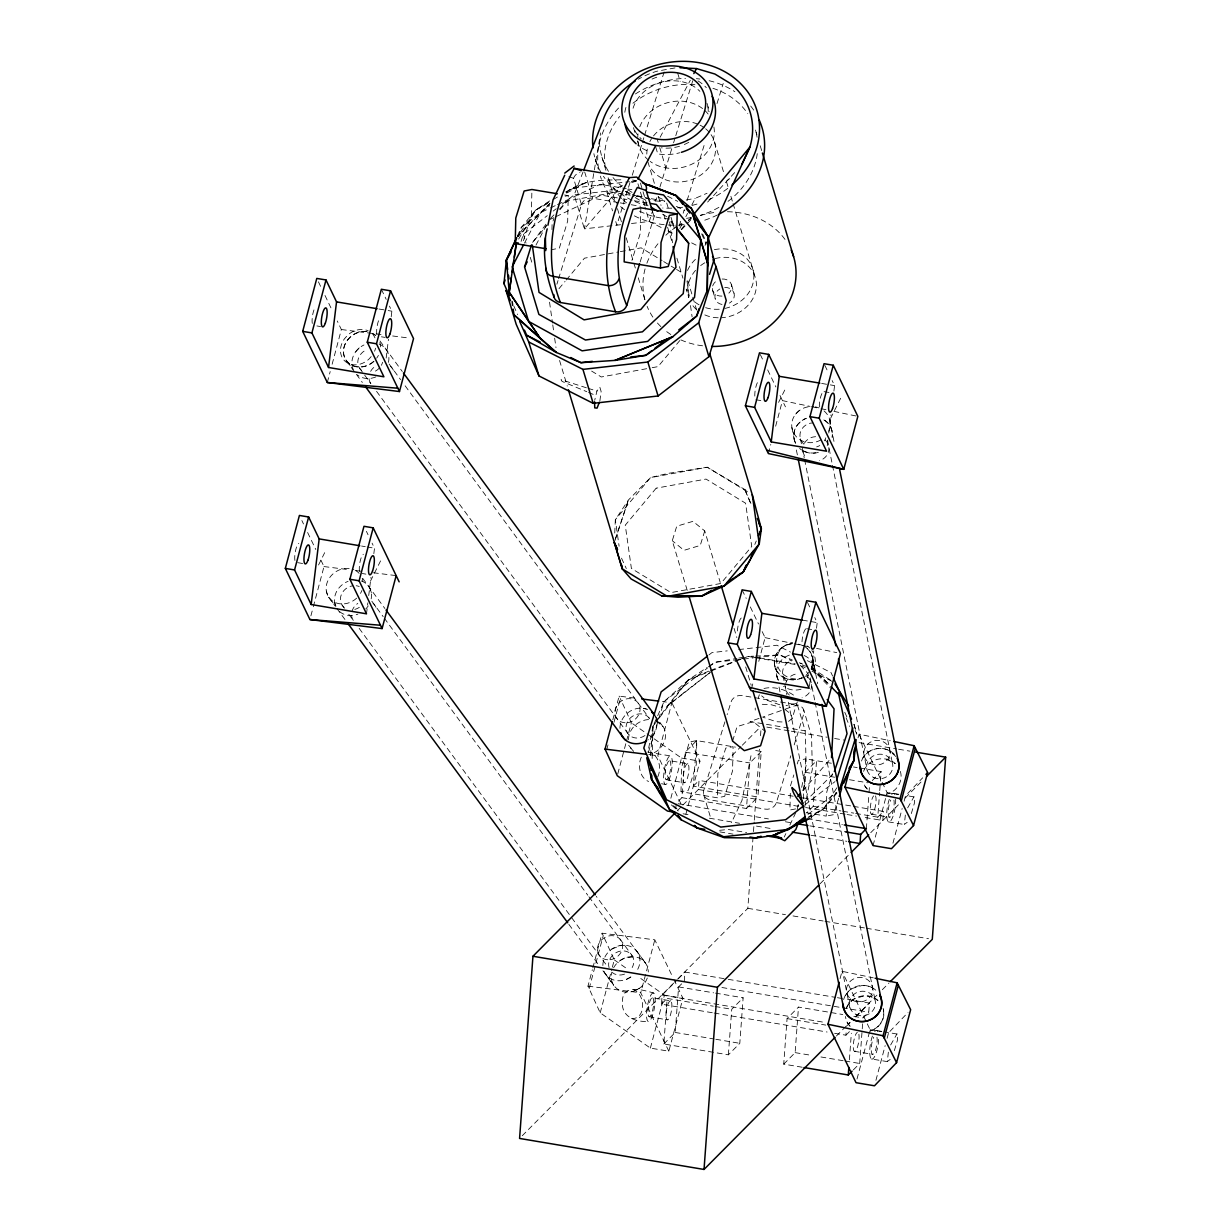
<?xml version="1.0" encoding="UTF-8"?>
<svg xmlns="http://www.w3.org/2000/svg" width="1231" height="1231" viewBox="0 0 1231 1231"><rect width="100%" height="100%" fill="white"/><g stroke="black" fill="none" stroke-linecap="round" stroke-linejoin="round"><path stroke-width="0.75" stroke-dasharray="5 3.75" d="M531.838 193.144L531.361 215.025L523.021 242.076M551.98 229.628L552.088 224.15L553.765 218.749M564.598 194.99L568.23 195.606L567.676 221.134L559.32 248.17L551.534 249.693M640.843 207.808L640.289 233.336L631.949 260.387M681.005 791.687L681.528 767.559L689.422 742.001L696.792 740.57L696.254 764.697L688.375 790.256L681.005 791.687L717.319 797.796L724.674 796.365L732.568 770.806L733.091 746.678L725.736 748.094L717.842 773.668L717.319 797.796M790.302 793.303L789.933 810.013L797.303 808.582L798.427 804.92M831.325 763.235L805.72 758.881L805.197 783.008L802.935 790.317M806.274 812.752L826.247 816.107L826.77 791.979L832.418 773.714M652.153 758.511L653.03 726.105L664.063 701.578L688.406 679.881L707.102 667.479M614.731 533.038L615.331 519.713L628.441 499.971L650.507 477.597L667.494 473.489L707.225 467.241L748.294 491.584M712.287 1012.728L661.462 1004.188L662.14 995.079L676.912 980.184M675.804 808.875L676.204 803.412L681.912 797.657L685.267 752.11L696.669 740.6L735.415 747.125M715.473 993.125L743.139 997.772L739.8 1043.319L728.383 1054.829L663.832 1043.98L667.171 998.433L713.288 1006.189M663.832 1043.98L675.234 1032.47L678.589 986.923L684.298 981.169L684.959 972.059L726.367 979.03M755.696 750.525L761.235 751.464L757.896 796.996L693.33 786.147L696.669 740.6M793.149 796.211L699.039 780.392L698.362 789.502L798.119 806.274M728.383 1054.829L731.737 1009.282L743.139 997.772M681.912 797.657L746.478 808.505L749.817 762.958L761.235 751.464M677.604 979.137L747.832 908.324L752.895 839.296M753.464 831.617L754.172 822.031M754.311 820.123L759.527 749.171M760.512 735.738L761.066 728.075M802.166 1067.231L783.732 1064.138L787.071 1018.591L798.488 1007.081L842.758 1014.529M803.212 798.842L805.151 772.268L816.568 760.758L813.229 806.305L806.89 812.691M783.732 1064.138L795.134 1052.628L798.488 1007.081M834.633 1033.301L845.928 1035.194L846.189 1031.547M849.405 1059.799L851.344 1033.24M866.378 828.663L868.886 794.503M869.024 792.61L869.44 786.917M853.36 1069.877L859.7 1063.476L862.623 1023.623M855.653 813.445L877.78 817.153L879.596 792.487M879.734 790.594L880.288 783.008M880.427 781.1L881.134 771.622L858.992 767.898M853.822 1016.391L863.039 1017.929L868.747 1012.19L869.425 1003.08L844.943 998.957M853.375 806.351L883.489 811.414L882.827 820.523L864.008 817.353M708.764 671.141L688.406 679.881L667.11 706.271L653.03 726.105L650.43 755.911M386.165 358.052L388.457 339.294M391.196 316.798L391.873 311.181L389.442 306.119M366.515 613.823L367.838 602.882M368.731 595.589L370.946 577.37M373.839 553.673L374.501 548.21L372.07 543.148M827.247 445.745L827.909 440.283M828.802 432.989L831.017 414.77M833.91 391.073L834.572 385.611L832.141 380.548M809.429 686.359L810.352 678.866M811.491 669.495L813.768 650.753M816.522 628.256L817.199 622.624L814.768 617.577M599.897 400.814L601.128 391.473L599.82 387.119L596.958 391.058L594.696 400.275M620.655 224.734L584.386 228.843L600.62 132.917M653.03 726.105L647.845 752.172L670.68 755.972A14.51 3.601 -80.2 0 1 669.418 778.869A14.51 3.601 -80.2 0 1 663.678 775.668A14.51 3.601 -80.2 0 1 670.68 755.972M750.987 755.742L741.97 800.427L731.46 822.631M797.165 809.706L798.288 804.12M801.673 787.363L806.182 765.02L805.212 730.845L797.38 704.855L742.185 695.577A9.14 7.848 -16.8 0 0 731.06 701.932L727.152 714.596M804.674 807.167L812.337 769.175L811.552 736.015L803.72 710.041M905.339 815.06L904.37 824.339L907.185 822.354M888.351 1052.166L887.382 1061.445L890.182 1059.46M327.292 382.502L330.2 371.547M332.139 364.238L341.356 329.539L337.263 321.014M310.889 615.869L312.828 608.576M313.305 606.745L323.999 566.568L319.891 558.043M612.807 719.873L619.131 696.13L637.966 698.5M606.714 749.71L608.16 744.232M613.992 722.32L620.301 698.577L619.131 696.13M617.762 773.93L626.025 742.878M626.502 741.062L631.365 722.797L620.301 698.577M673.819 979.337L682.913 998.249L668.833 1051.197L650.383 1048.104L600.205 1012.821L587.972 986.154L592.342 969.72M592.834 967.889L602.051 933.19L654.815 939.822L672.988 977.629M589.157 988.601L603.236 935.637L602.051 933.19M680.943 803.828L657.816 755.711L671.88 702.747L662.463 701.578M600.205 1012.821L611.869 968.982M612.346 967.166L614.284 959.857L603.236 935.637M670.849 798.257L681.528 758.081L631.365 722.797M768.375 453.577L770.791 444.453M775.653 426.188L782.454 400.614L810.029 406.384M685.898 814.137L699.977 761.173L671.88 702.747M668.833 1051.197L640.736 992.771L654.815 939.822M650.383 1048.104L664.463 995.14L638.12 976.614M751.479 688.775L753.434 681.466M758.773 661.386L765.082 637.643L761.804 630.811M858.053 737.846L859.023 734.199L890.259 740.723M873.041 845.589L887.12 792.626L859.023 734.199M840.081 978.614L842.019 971.305L873.256 977.829M892.937 843.204L902.154 808.505M904.108 801.212L905.554 795.734L922.665 777.807M857.007 1079.033L870.117 1029.732L842.019 971.305M875.933 1080.31L885.166 1045.611M887.105 1038.302L888.567 1032.824M615.408 538.87L628.441 499.971L614.3 542.563M518.513 236.506L521.298 227.443L535.67 210.086L551.473 199.73M521.082 241.414L523.329 234.167L547.256 215.671M556.904 284.192L558.028 280.56M558.582 278.76L581.478 204.592L573.569 178.326L566.491 175.864M630.01 182.496L616.839 225.165L615.762 221.58M632.257 175.217L641.797 144.319M642.351 142.504L644.044 137.041M644.598 135.225L664.802 69.782M653.215 208.778L649.291 221.488L630.21 223.642M637.227 195.529L655.615 200.992L657.231 195.76M659.924 187.05L673.018 144.627M673.572 142.827L675.234 137.457M675.788 135.672L693.268 79.015M640.135 262.018L654.092 216.81A9.14 7.848 -16.8 0 0 654.138 212.701M679.22 226.027L680.912 220.549M683.159 213.24L684.298 209.578M687.113 200.438L705.163 141.95M717.011 103.558L723.228 83.446M687.221 590.357L672.28 540.717L676.742 526.222L692.976 521.329L704.732 530.93L720.227 582.401M704.732 530.93L700.254 545.425L684.021 550.319L672.28 540.717M648.398 752.326L664.063 701.578L707.425 668.079M724.921 721.828L703.701 790.564A9.14 7.848 -16.8 0 0 710.01 799.858L765.19 809.136A9.14 7.848 -16.8 0 0 776.33 802.781L790.841 755.742M732.599 741.077L737.077 726.582L753.295 721.674L765.051 731.276M758.281 698.085L759.312 694.776M788.548 721.412L792.179 718.396L797.288 701.855M794.195 744.893L803.689 714.149A9.14 7.848 -16.8 0 0 797.38 704.855L784.747 709.318M790.456 785.87L793.841 774.915M797.226 763.959L798.35 760.312L805.72 758.881M838.68 798.242L833.602 814.676L826.247 816.107M911.34 813.537L914.433 803.058L914.633 797.057L906.662 795.58M894.352 1050.643L897.445 1040.164L897.63 1034.163L884.181 1031.778M641.32 757.157C637.443 765.359 639.674 777.669 648.583 781.516M657.754 776.853C661.632 768.652 659.416 756.342 650.491 752.495M583.079 171.894L574.169 194.883L562.198 204.131M907.662 807.859L913.987 796.78M890.659 1044.965L896.984 1033.886M754.803 544.456L756.265 541.009M705.055 245.415L706.625 241.968M517.374 236.029L521.298 227.443L549.718 205.5M784.239 837.034L785.855 833.618M789.887 825.078L796.349 811.414M318.537 564.983L325.246 551.55M370.516 581.017L380.594 560.859M778.592 402.383L785.316 388.95M830.571 418.402L840.65 398.259M679.82 228.474L682.389 223.442M685.821 216.748L687.544 213.394M691.822 205.023L695.253 198.329L707.04 193.267M524.498 243.138L540.409 212.701L549.765 203.484M535.993 245.077L546.533 224.904M660.124 137.257L690.283 80.292M518.651 239.106L535.67 210.086L551.534 200.545M836.803 787.809L823.708 808.767L807.09 819.861L810.46 818.307M549.965 203.577L517.328 236.86L535.67 210.086L548.749 202.915M545.964 224.227L532.038 243.153L546.595 225.719M654.169 724.613L688.406 679.881L709.456 671.603M559.951 209.747L567.229 201.022L620.178 191.344M558.982 288.685L565.044 281.422M566.26 279.976L584.448 258.187L618.47 251.97M681.22 229.397L687.252 222.165M688.452 220.718L690.868 217.825M707.625 202.069L735.892 171.263M679.851 340.479L658.016 366.623L648.568 368.346M836.988 793.01L823.708 808.767L807.736 818.153M802.812 790.748L830.294 759.05M371.193 356.59L368.746 359.314A19.357 16.018 -44 0 1 345.342 361.514A19.357 16.018 -44 0 1 344.465 338.756L347.834 335.001A19.357 16.018 -44 0 1 368.284 330.893M355.805 351.497L359.252 347.834M373.562 361.452L373.178 361.837A19.357 16.895 -36.3 0 1 348.819 363.145A19.357 16.895 -36.3 0 1 347.419 340.079L350.866 336.432A19.357 16.895 -36.3 0 1 369.269 331.985M681.605 229.658L690.699 219.995M517.328 236.86L540.409 212.701L548.949 208.639M889.859 1031.47L908.047 1012.421M550.472 218.502L554.335 214.471M559.49 209.085L567.229 201.022M693.33 786.147L699.039 780.392M677.465 810.567L681.528 806.49M682.866 805.12L740.954 746.571M742.308 745.217L759.866 727.521M746.478 808.505L757.896 796.996M872.256 780.562L881.134 771.622M522.267 1135.721L676.25 980.492M678.25 978.83L684.959 972.059M661.462 1004.188L667.171 998.433M877.78 817.153L883.489 811.414M820.061 883.796L849.775 853.837M870.732 832.695L898.399 804.812M905.154 798.011L922.711 780.316M836.388 1036.01L849.898 1022.392M855.299 1016.944L876.918 995.171M882.319 989.724L889.074 982.907M846.589 1026.085L850.621 1022.022M855.991 1016.606L869.425 1003.08M845.928 1035.194L850.483 1030.593M804.535 802.197L832.448 774.607M795.688 414.047L799.242 410.6M566.168 192.79C581.955 178.957 604.421 180.249 624.086 179.711M553.227 211.055L556.227 208.747M708.979 654.907L711.98 652.599L727.244 650.876M708.918 666.925L714.903 662.309L736.984 658.385M805.105 804.735L835.003 781.623M808.013 814.399L836.418 792.456L823.708 808.767L808.613 816.784M726.844 180.757L729.737 178.633M708.671 666.448L714.903 662.309L741.616 659.277M553.119 199.591L557.874 196.745M565.798 191.974L572.138 188.174L629.41 181.68M566.737 193.067L586.356 182.326L566.198 191.697M611.884 949.024L621.116 945.377L625.917 945.316M620.27 960.426L624.717 958.057L634.304 956.733A19.357 16.895 -36.3 0 1 648.306 971.998M626.471 979.337L630.903 976.952M634.842 990.74L639.289 988.37M796.057 703.578L786.055 705.655M550.657 207.824L555.781 205.392M557.505 204.592L600.22 184.311L626.302 188.697M549.18 219.857L554.381 217.379M556.12 216.564L601.205 195.16L621.409 198.56M870.102 1031.086L874.702 1029.054A19.357 18.034 -11.4 0 0 883.135 1008.297M710.456 670.418L737.2 660.37M711.21 670.926L733.999 661.955M735.753 661.262L741.016 659.201M742.77 658.508L748.017 656.431L753.634 656.169M739 659.708L744.416 657.739M759.035 718.381L750.018 721.566L805.212 730.845M781.346 710.518L762.651 717.104L776.253 721.705L785.132 722.105M622.732 185.712L606.621 191.205L574.169 194.883L584.386 228.843L621.47 185.927A77.415 66.382 -16.8 0 1 612.592 177.064M631.688 182.65L637.058 180.819L644.459 205.408M763.959 688.468C774.099 686.159 785.039 689.36 793.503 695.1M565.121 196.206L568.23 195.606M675.003 67.92L656.877 71.229A77.415 66.382 -16.8 0 0 638.335 79.184M686.236 199.976L695.253 198.329M620.362 251.632L641.166 247.831L662.078 260.587M646.675 368.7L601.297 376.978L591.649 371.1M738.815 658.062L744.34 657.092M631.318 181.465L637.058 180.819L634.534 179.926M738.708 649.583L776.884 645.244L790.44 652.091M743.524 659.062L753.08 657.985M754.988 657.769L779.792 654.954L792.225 659.924M719.596 830.31L728.229 829.463L746.632 832.556M755.495 656.092L779.792 654.954L791.656 660.939M762.266 704.301L771.145 704.717L780.716 707.41M800.473 663.309L801.427 663.294M655.615 200.992L664.617 201.422M653.615 993.032A14.51 3.601 -80.2 0 0 646.598 1012.744A14.51 3.601 -80.2 0 0 652.353 1015.929A14.51 3.601 -80.2 0 0 653.615 993.032C643.367 990.001 622.547 983.692 622.424 1001.08C620.839 1016.283 634.642 1022.192 648.091 1021.438M631.518 1018.576C646.506 1019.468 645.459 993.725 633.426 989.555M341.356 329.539L383.149 334.786M392.643 335.971L409.738 338.125M323.999 566.568L348.681 569.661M356.282 570.615L361.976 571.338M373.378 572.769L396.167 575.616M650.276 754.772L657.816 755.711M587.972 986.154L640.736 992.771M757.527 657.677L748.017 656.431L753.649 657.4M759.435 657.923L795.164 663.832M893.875 793.472L899.353 794.38M871.348 814.199L889.398 817.169M888.505 821.908L905.031 824.616M876.872 1030.578L882.365 1031.486M854.345 1051.305L872.41 1054.275M872.425 1036.056A14.51 3.862 -80.7 0 0 871.517 1058.999L888.028 1061.722M632.519 180.018L636.196 180.634M628.164 189.005L631.888 189.636M623.363 194.021L606.621 191.205L612.53 210.87M625.225 194.344L634.534 195.898M636.396 196.221L649.429 198.406M651.276 198.714L666.171 201.222M623.24 198.868L626.918 199.484M634.257 200.73L647.121 202.884M581.478 204.592A9.14 7.848 -16.8 0 1 592.603 198.237L618.362 202.576M620.193 202.884L629.395 204.423M631.241 204.731L640.428 206.285M378.963 309.012L386.349 310.243M388.18 310.566L391.873 311.181M821.662 383.441L834.572 385.611M824.078 391.658L829.617 392.581M316.89 325.938L320.583 326.569M381.441 336.802L385.134 337.417M755.896 399.752L761.435 400.675M361.591 546.041L365.284 546.656M367.13 546.964L374.501 548.21M802.443 620.147L817.199 622.624M806.705 628.687L812.245 629.61M297.671 562.659L305.057 563.906M362.237 573.508L365.915 574.138M766.851 727.106L789.44 730.906M791.333 731.214L827.094 737.231M834.618 738.492L844.02 740.077M859.084 742.601L896.722 748.94M898.615 749.248L909.909 751.156M853.468 766.959L857.145 767.59M685.267 752.11L749.817 762.958M805.151 772.268L834.664 777.223M849.421 779.715L867.87 782.808M681.528 758.081L699.977 761.173M887.12 792.626L898.184 794.487M802.55 797.796L851.498 806.028M813.229 806.305L840.896 810.952M842.743 811.275L853.806 813.122M805.659 807.536L845.174 814.183M847.066 814.507L856.468 816.091M807.351 818.738L842.389 824.632M678.096 803.72L768.436 818.907M785.378 821.754L792.902 823.031M809.844 825.878L845.605 831.879M683.067 813.783L690.591 815.045M709.425 818.215L739.539 823.277M756.48 826.124L773.422 828.971M811.06 835.295L846.82 841.312M747.832 908.324L785.47 914.664M793.01 915.926L823.124 920.988M825.001 921.296L864.531 927.943M866.409 928.266L928.528 938.714M728.244 979.337L835.541 997.372M837.419 997.695L843.066 998.649M721.935 987.508L840.511 1007.435M842.404 1007.758L868.747 1012.19M678.589 986.923L713.626 992.817M664.463 995.14L682.913 998.249M870.117 1029.732L881.181 1031.593M662.14 995.079L825.893 1022.607M715.134 1006.496L731.737 1009.282M787.071 1018.591L825.801 1025.1M714.165 1013.036L827.094 1032.024M675.234 1032.47L713.98 1038.979M715.827 1039.287L739.8 1043.319M795.134 1052.628L811.737 1055.413M820.954 1056.967L843.097 1060.691M844.943 1060.999L859.7 1063.476M755.526 657.723L794.964 664.448M669.756 760.696A9.679 2.4 -80.2 0 1 668.925 775.961A9.679 2.4 -80.2 0 1 665.094 773.837A9.679 2.4 -80.2 0 1 669.756 760.696L687.837 763.805A9.679 2.493 -80.5 0 1 687.113 779.085A9.679 2.493 -80.5 0 1 683.128 776.946A9.679 2.493 -80.5 0 1 687.837 763.805M666.079 779.638L684.221 782.747M661.478 783.732L665.171 784.362M719.858 831.894L733.03 834.141M652.692 997.772A9.679 2.4 -80.2 0 1 651.845 1013.021A9.679 2.4 -80.2 0 1 648.014 1010.897A9.679 2.4 -80.2 0 1 652.692 997.772L670.772 1000.865A9.679 2.493 -80.5 0 1 670.049 1016.16A9.679 2.493 -80.5 0 1 666.048 1014.005A9.679 2.493 -80.5 0 1 670.772 1000.865M649.014 1016.698L667.14 1019.807M811.875 406.769L819.231 408.307M821.062 408.677L826.586 409.831M833.941 411.369L856.007 415.986M765.082 637.643L792.656 643.413M794.503 643.782L809.213 646.86M816.568 648.398L836.788 652.63M802.581 665.417L808.136 666.617M779.746 704.778L767.575 700.47L761.65 695.854M643.336 708.287L646.306 709.118M586.402 387.796L561.028 379.671L562.105 381.441L586.802 391.704M588.156 388.35L596.958 391.058M886.489 759.173L895.183 763.574M799.334 662.755L802.874 664.186M588.556 392.443L595.619 395.382M625.671 191.39L630.78 193.559M632.472 194.283L646.09 200.084M667.541 196.206L677.696 201.345M676.327 206.346L684.805 210.624M661.155 227.473L649.291 221.488L644.998 207.193M667.925 230.889L674.696 234.321M691.637 242.876L696.715 245.431M807.367 660.647L831.079 672.634L832.602 676.065M801.812 666.079L805.197 667.787M811.968 671.203L833.987 682.328M658.031 196.975L662.909 199.514M627.764 189.759L632.488 192.651M625.579 191.636L633.626 196.545M635.227 197.529L648.106 205.377M662.586 214.209L669.033 218.133M663.678 261.572L674.942 268.435M676.558 269.42L682.99 273.344M747.448 491.769L707.225 467.241L650.507 477.597L615.331 519.713L619.101 546.21M656.169 720.935L662.924 726.582L654.63 715.057M811.583 668.048L830.787 680.281M784.932 709.395L790.856 714.011L792.179 718.396M614.284 959.857L627.271 968.982M671.387 804.905L678.204 810.998M811.383 668.279L829.648 684.744M800.288 665.325L807.828 673.326M673.511 805.674L679.097 810.937M811.306 668.371L829.817 687.252M811.829 666.987L829.802 685.39M630.764 748.094L633.703 751.402M895.968 756.603L889.074 750.479L884.412 748.817A19.357 18.034 -11.4 0 0 862.762 757.942M864.978 786.363L867.116 788.886M670.695 221.703L674.296 226.027M671.341 221.103L673.665 224.057M379.964 340.956L402.291 371.5M389.088 363.976L400.583 379.625M405.137 385.811L649.506 718.535M359.514 368.131L370.885 383.61M376.563 391.35L627.764 733.353M347.234 361.591L352.466 368.731M346.019 360.206L362.36 382.456M628.672 745.247L631.026 748.248A19.357 16.895 -36.3 0 1 629.103 744.078M637.304 951.963L645.69 963.381L596.296 896.368M362.683 578.293L384.888 608.514M371.808 601.174L383.18 616.654M384.318 618.193L587.772 895.199M588.91 896.753L632.103 955.564M342.11 605.144L344.372 608.252M348.804 614.284L353.466 620.624M359.16 628.364L570.569 916.203M571.707 917.757L606.991 965.812M330.185 598.974L335.417 606.114M605.498 974.013L613.869 985.431M328.6 597.22L334.894 605.79M344.942 619.47L336.986 608.637A19.357 16.895 -36.3 0 0 357.882 614.161M568.86 924.343L598.42 964.581M602.959 970.767L613.607 985.277M824.847 365.376L828.094 372.116M760.296 354.543L763.574 361.375M767.682 369.9L775.884 386.965M779.992 395.505L785.44 406.83M807.474 602.405L810.721 609.145M742.108 589.864L746.217 598.404M750.31 606.929L758.511 623.994M381.348 289.27L386.211 299.379M318.429 281.822L321.706 288.639M324.984 295.455L332.355 310.797M366.407 531.346L368.023 534.731M301.872 520.559L303.503 523.96M307.612 532.484L315.798 549.518M621.517 558.166L626.317 568.568M844.758 712.287L847.867 719.073M702.624 234.013L706.425 242.63M701.624 233.844L706.179 244.169M855.237 730.522L856.745 733.968L853.914 723.382M513.819 306.011L517.62 314.628M750.895 503.433L744.34 488.461L751.002 504.279M846.097 717.796L849.682 726.398M813.337 664.125L814.784 668.602L811.26 653.769A19.357 18.034 -11.4 0 0 804.936 646.69M790.548 643.89A19.357 18.034 -11.4 0 0 774.591 665.032L776.053 669.526A19.357 18.034 -11.4 0 0 801.581 677.927M776.684 675.388L778.13 679.866M370.008 588.403L371.362 592.65M362.176 578.708L362.976 581.247M334.724 602.498L335.925 606.283M326.338 591.08L327.677 595.342M756.927 134.841L755.295 129.393A77.415 66.382 -16.8 0 1 757.157 137.872M760.219 145.766L761.866 151.213M707.009 103.296L709.548 111.759M714.442 141.719L724.305 174.448M726.49 181.726L728.136 187.189M730.875 196.283L732.507 201.73M733.061 203.561L755.326 277.514M677.604 72.875L680.174 81.369M731.476 284.715L734.03 293.209A9.833 8.432 -16.8 0 1 729.414 303.118M712.641 290.408L715.196 298.887M657.169 139.088L658.2 142.488M659.724 147.582L665.848 167.893M655.738 147.105L657.785 153.89A46.086 39.515 -16.8 0 0 679.727 152.767M666.71 203.007L668.864 210.147M671.018 217.302L674.234 228.027M687.852 280.791L692.268 295.409M692.807 297.24L696.669 310.043M647.906 161.8L655.015 185.435M658.308 196.345L661.047 205.439M663.786 214.533L665.432 219.995M667.617 227.273L672.541 243.646M676.927 258.187L682.943 278.191M634.934 132.425L633.396 127.347A38.715 33.191 -16.8 0 0 641.289 138.872M637.473 140.888L638.997 145.966M652.507 211.547L654.092 216.81M640.412 183.004L642.52 190.005M643.044 191.759L647.798 207.516M601.944 157.137L606.037 170.724A77.415 66.382 -16.8 0 1 619.608 116.453M608.145 177.756L615.269 201.407M617.454 208.67L621.84 223.226M626.225 237.783L633.334 261.418M633.888 263.249L635.535 268.697M638.274 277.791L644.844 299.625M595.25 159.168L598.328 169.339M734.061 628.349L736.815 637.535M745.678 666.94L751.218 685.328M584.694 171.971L592.603 198.237M703.67 794.672L710.964 818.923M523.329 234.167L526.022 243.092M530.315 257.387L532.469 264.542M559.566 360.483L567.276 386.088M853.852 724.274L856.745 733.968M829.54 419.356L834.649 444.76M827.417 440.067L832.11 463.456M832.495 465.333L892.337 762.774M800.427 438.836L804.212 457.67M804.597 459.548L867.101 770.175M791.887 427.511L794.487 440.575M796.38 449.992L797.519 455.639M812.183 656.385L817.676 683.682M810.213 677.881L814.768 700.485M815.137 702.362L874.995 999.803M783.07 675.865L786.871 694.699M788.379 702.224L849.744 1007.204M774.591 665.032L777.13 677.604M779.038 687.021L780.162 692.668M687.006 280.976L689.422 298.01M690.499 305.58L692.114 316.936M669.572 221.919L672.526 242.753M549.549 302.195L552.504 323.014M552.765 324.907L553.581 330.585M554.642 338.156L555.997 347.619M755.219 708.025L755.249 710.102M900.369 771.391A19.357 18.034 -11.4 0 1 886.92 794.133M867.224 789.056A19.357 18.034 -11.4 0 1 863.193 782.1M863.562 771.391A19.357 18.034 -11.4 0 1 895.229 763.497M861.469 761.05A19.357 18.034 -11.4 0 1 877.718 748.556A19.357 18.034 -11.4 0 1 896.276 756.757M824.031 410.923A19.357 18.034 -11.4 0 1 827.894 432.973M820.939 439.867A19.357 18.034 -11.4 0 1 792.118 428.788A19.357 18.034 -11.4 0 1 813.506 406.63M815.153 406.861A19.357 18.034 -11.4 0 1 818.892 407.907M823.862 419.894A19.357 18.034 -11.4 0 1 832.11 437.513M818.353 452.393A19.357 18.034 -11.4 0 1 799.627 448.469M795.688 443.499A19.357 18.034 -11.4 0 1 807.751 417.894M825.786 437.805A13.156 12.264 -11.4 0 1 824.524 440.821M819.8 445.514A13.156 12.264 -11.4 0 1 816.661 446.868M803.92 444.206A13.156 12.264 -11.4 0 1 800.842 430.942A13.156 12.264 -11.4 0 1 812.845 422.864M824.955 439.882A13.156 12.264 -11.4 0 1 819.431 460.671M804.566 455.562A13.156 12.264 -11.4 0 1 802.704 449.484M804.351 443.268A13.156 12.264 -11.4 0 1 815.614 436.666M656.2 720.889A19.357 16.895 -36.3 0 1 665.14 738.846A19.357 16.895 -36.3 0 1 648.737 754.726M628.487 739.754A19.357 16.895 -36.3 0 1 651.707 719.704M655.292 716.442A19.357 16.895 -36.3 0 1 647.829 740M619.932 728.321A19.357 16.895 -36.3 0 1 647.644 709.456M644.998 735.523A13.156 11.494 -36.3 0 1 627.241 732.491A13.156 11.494 -36.3 0 1 634.257 715.242A13.156 11.494 -36.3 0 1 650.784 721.274M382.579 362.253A13.156 11.494 -36.3 0 1 381.333 365.315M379.348 368.054A13.156 11.494 -36.3 0 1 373.716 371.885M361.529 370.362A13.156 11.494 -36.3 0 1 367.053 349.558M379.086 344.065A19.357 16.895 -36.3 0 1 388.011 363.991M375.824 376.932A19.357 16.895 -36.3 0 1 357.359 374.886M353.22 369.469A19.357 16.895 -36.3 0 1 363.961 344.972M379.887 342.433A19.357 16.895 -36.3 0 1 380.533 346.911M374.009 361.283A19.357 16.895 -36.3 0 1 343.941 355.467A19.357 16.895 -36.3 0 1 366.7 331.662M372.547 333.493A19.357 16.895 -36.3 0 1 375.04 335.155M390.427 366.315A13.156 11.494 -36.3 0 1 393.72 371.27M370.685 383.349A13.156 11.494 -36.3 0 1 368.961 377.578M370.623 371.362A13.156 11.494 -36.3 0 1 375.209 366.376M875.503 795.903A9.679 2.493 -80.5 0 1 874.241 810.537A9.679 2.493 -80.5 0 1 870.255 810.552A9.679 2.493 -80.5 0 1 873.579 795.903M893.937 800.119A9.679 2.585 -80.7 0 1 892.136 814.153A9.679 2.585 -80.7 0 1 888.29 814.137A9.679 2.585 -80.7 0 1 890.767 800.104M891.721 794.441A14.51 3.862 -80.7 0 1 894.706 794.457M895.629 798.981A14.51 3.862 -80.7 0 1 892.229 818.276A14.51 3.862 -80.7 0 1 886.936 818.246A14.51 3.862 -80.7 0 1 889.428 798.95M754.803 396.09A9.679 2.493 -80.5 0 1 758.865 380.81M819.354 406.953A9.679 2.493 -80.5 0 1 823.416 391.658M824.832 420.31A19.357 18.034 -11.4 0 1 832.248 436.805M815.661 452.823A19.357 18.034 -11.4 0 1 801.381 449.638M795.288 442.375A19.357 18.034 -11.4 0 1 797.765 424.387L801.319 420.956A19.357 18.034 -11.4 0 1 805.674 418.478M376.855 334.293A9.679 2.493 -80.5 0 1 379.994 317.875M312.289 323.43A9.679 2.493 -80.5 0 1 315.428 307.027M372.731 334.278A19.357 16.018 -44 0 1 374.947 337.863M375.578 348.188A19.357 16.018 -44 0 1 374.563 351.235M378.394 355.39A19.357 16.895 -36.3 0 1 376.64 358.19M373.424 333.816A19.357 16.895 -36.3 0 1 375.794 335.617M613.592 967.812A19.357 16.895 -36.3 0 1 634.38 956.733M647.291 978.014A19.357 16.895 -36.3 0 1 624.394 991.955A19.357 16.895 -36.3 0 1 611.853 972.151M602.867 965.55A19.357 16.895 -36.3 0 1 626.01 945.316A19.357 16.895 -36.3 0 1 637.504 969.736M630.749 977.06A19.357 16.895 -36.3 0 1 604.021 971.259M609.068 967.643A13.156 11.494 -36.3 0 1 622.794 950.871A13.156 11.494 -36.3 0 1 632.18 967.551M624.563 974.121A13.156 11.494 -36.3 0 1 612.361 972.598M361.914 590.449A19.357 16.895 -36.3 0 1 360.483 593.388M356.651 598.128A19.357 16.895 -36.3 0 1 332.016 600.636A19.357 16.895 -36.3 0 1 329.723 577.554A19.357 16.895 -36.3 0 1 353.836 569.691M355.19 570.338A19.357 16.895 -36.3 0 1 360.652 575.262M361.206 580.909A19.357 16.895 -36.3 0 1 370.762 600.513M368.223 605.898A19.357 16.895 -36.3 0 1 365.761 608.93M335.109 604.621A19.357 16.895 -36.3 0 1 348.081 581.324M359.344 607.314A13.156 11.494 -36.3 0 1 353.051 609.73M344.126 607.375A13.156 11.494 -36.3 0 1 341.31 594.665A13.156 11.494 -36.3 0 1 352.912 585.756M356.174 585.741A13.156 11.494 -36.3 0 1 359.221 586.541M373.008 603.328A13.156 11.494 -36.3 0 1 376.301 608.283M353.282 620.362A13.156 11.494 -36.3 0 1 351.558 614.592M351.974 611.438A13.156 11.494 -36.3 0 1 357.79 603.39M883.396 1009.943A19.357 18.034 -11.4 0 1 869.748 1031.101M849.867 1026.085A19.357 18.034 -11.4 0 1 845.882 1019.299M846.205 1008.42A19.357 18.034 -11.4 0 1 877.872 1000.526M850.159 1026.239A19.357 18.034 -11.4 0 1 845.451 1016.421M846.328 1008.635A19.357 18.034 -11.4 0 1 854.545 998.741L864.131 995.833L869.148 996.202A19.357 18.034 -11.4 0 1 877.918 1000.449M843.635 999.587A19.357 18.034 -11.4 0 1 875.795 990.17M845.589 995.34A19.357 18.034 -11.4 0 1 852.468 988.385L862.039 985.492L867.055 985.846A19.357 18.034 -11.4 0 1 875.841 990.093M808.428 674.834A13.156 12.264 -11.4 0 1 807.167 677.85M786.563 681.235A13.156 12.264 -11.4 0 1 792.102 660.447M804.12 655.508A19.357 18.034 -11.4 0 1 814.46 675.911M801.027 689.237A19.357 18.034 -11.4 0 1 783.562 686.344M778.377 680.358A19.357 18.034 -11.4 0 1 790.994 654.6M807.044 648.491A19.357 18.034 -11.4 0 1 810.49 670.172M802.058 677.85A19.357 18.034 -11.4 0 1 775.053 667.264A19.357 18.034 -11.4 0 1 791.625 643.89M798.303 644.167A19.357 18.034 -11.4 0 1 802.997 645.783M807.613 676.912A13.156 12.264 -11.4 0 1 802.089 697.7M789.348 695.038A13.156 12.264 -11.4 0 1 785.347 686.513M785.747 683.313A13.156 12.264 -11.4 0 1 798.257 673.696M294.917 560.459A9.679 2.493 -80.5 0 1 295.594 550.411A9.679 2.493 -80.5 0 1 298.794 543.41M359.483 571.307A9.679 2.493 -80.5 0 1 360.16 561.259A9.679 2.493 -80.5 0 1 363.36 554.258M858.884 1034.255A9.679 2.493 -80.5 0 1 856.514 1049.412A9.679 2.493 -80.5 0 1 853.268 1045.488A9.679 2.493 -80.5 0 1 857.315 1032.363M876.949 1037.21A9.679 2.585 -80.7 0 1 875.133 1051.259A9.679 2.585 -80.7 0 1 871.286 1051.243A9.679 2.585 -80.7 0 1 873.764 1037.21M874.718 1031.547A14.51 3.862 -80.7 0 1 877.718 1031.547M878.642 1039.318A14.51 3.862 -80.7 0 1 871.517 1058.999M737.431 630.964A9.679 2.493 -80.5 0 1 741.493 617.839M801.997 641.813A9.679 2.493 -80.5 0 1 806.043 628.687M812.691 670.079A19.357 18.25 6.2 0 0 815.03 657.816L813.537 653.246A19.357 18.25 6.2 0 0 811.86 650.46M808.352 674.865A19.357 18.25 6.2 0 1 805.582 676.65M804.089 677.358A19.357 18.25 6.2 0 1 778.423 668.125L776.915 663.555A19.357 18.25 6.2 0 1 792.687 642.659M807.136 645.906A19.357 18.25 6.2 0 1 809.706 647.998M812.706 658.246A19.357 18.034 -11.4 0 1 811.706 667.587M809.321 671.803A19.357 18.034 -11.4 0 1 805.859 675.327M573.569 178.326A9.14 7.848 -16.8 0 1 580.016 172.294M717.473 214.933A84.4 72.367 -16.8 0 1 702.101 221.026M684.082 224.673A84.4 72.367 -16.8 0 1 675.034 225.196M673.219 225.196A84.4 72.367 -16.8 0 1 665.971 224.842M664.171 224.673A84.4 72.367 -16.8 0 1 633.827 215.563M624.486 209.701A84.4 72.367 -16.8 0 1 616.377 202.73M615.131 201.438A84.4 72.367 -16.8 0 1 600.374 176.141M598.62 168.77A84.4 72.367 -16.8 0 1 619.901 106.635M635.411 93.971A84.4 72.367 -16.8 0 1 685.498 78.353M696.377 78.661A84.4 72.367 -16.8 0 1 699.947 79.046M709.118 80.707A84.4 72.367 -16.8 0 1 734.861 91.71M750.695 106.066A84.4 72.367 -16.8 0 1 753.803 110.267M727.767 188.358A84.4 72.367 -16.8 0 1 709.041 199.53M696.977 204.054A84.4 72.367 -16.8 0 1 691.684 205.5M682.62 207.239A84.4 72.367 -16.8 0 1 675.357 208.008M671.741 208.177A84.4 72.367 -16.8 0 1 662.663 208.008M648.121 205.823A84.4 72.367 -16.8 0 1 633.719 201.007M632.026 200.238A84.4 72.367 -16.8 0 1 603.421 176.264M601.39 173.048A84.4 72.367 -16.8 0 1 593.865 153.675M757.25 153.644A77.415 66.382 -16.8 0 1 727.998 201.361M718.889 207.347A77.415 66.382 -16.8 0 1 700.362 215.302M691.437 217.502A77.415 66.382 -16.8 0 1 685.975 218.395M669.633 218.98A77.415 66.382 -16.8 0 1 638.951 210.901M626.579 202.9A77.415 66.382 -16.8 0 1 622.547 199.314M621.27 198.037A77.415 66.382 -16.8 0 1 608.16 177.402M632.919 103.25A77.415 66.382 -16.8 0 1 696.315 84.831M712.918 88.293A77.415 66.382 -16.8 0 1 747.802 113.698M711.072 134.671A34.745 29.79 -16.8 0 1 696.515 177.572A34.745 29.79 -16.8 0 1 649.66 166.139M646.798 154.075A34.745 29.79 -16.8 0 1 648.045 146.181M649.891 141.596A34.745 29.79 -16.8 0 1 651.553 138.688M653.538 135.902A34.745 29.79 -16.8 0 1 698.608 124.485M700.131 125.208A34.745 29.79 -16.8 0 1 704.394 127.809M705.671 128.793A34.745 29.79 -16.8 0 1 710.164 133.394M702.578 345.803A77.415 66.382 -16.8 0 1 680.666 339.818M670.818 334.509A77.415 66.382 -16.8 0 1 664.909 330.216M660.878 326.63A77.415 66.382 -16.8 0 1 657.185 322.722M652.876 317.121A77.415 66.382 -16.8 0 1 647.121 306.334M644.921 299.779A77.415 66.382 -16.8 0 1 645.721 266.665M646.89 263.234A77.415 66.382 -16.8 0 1 659.154 242.276M665.833 235.229A77.415 66.382 -16.8 0 1 677.142 226.319M678.681 225.335A77.415 66.382 -16.8 0 1 681.789 223.473M688.283 220.118A77.415 66.382 -16.8 0 1 691.653 218.626M700.316 215.533A77.415 66.382 -16.8 0 1 716.534 212.224M727.413 211.717A77.415 66.382 -16.8 0 1 786.132 241.014M646.829 150.644A46.086 39.515 -16.8 0 1 637.458 144.919M624.809 112.298A46.086 39.515 -16.8 0 1 626.025 107.097M652.076 79.061A46.086 39.515 -16.8 0 1 656.892 77.168M697.992 80.892A46.086 39.515 -16.8 0 1 706.332 87.693M707.81 106.666A38.715 33.191 -16.8 0 1 708.225 111.898M688.806 142.273A38.715 33.191 -16.8 0 1 681.143 145.735M679.543 146.243A38.715 33.191 -16.8 0 1 661.339 147.828M633.057 108.266A38.715 33.191 -16.8 0 1 662.309 82.154A38.715 33.191 -16.8 0 1 699.9 91.34M713.918 126.978A38.715 33.191 -16.8 0 1 694.038 163.061A38.715 33.191 -16.8 0 1 650.199 161.461M648.768 160.353A38.715 33.191 -16.8 0 1 637.95 140.842M637.781 137.364A38.715 33.191 -16.8 0 1 638.027 133.84M639.751 126.855A38.715 33.191 -16.8 0 1 703.363 109.205M704.717 110.39A38.715 33.191 -16.8 0 1 708.348 114.329M608.483 171.371A77.415 66.382 -16.8 0 1 599.497 139.934M722.135 279.022A9.833 8.432 -16.8 0 1 731.076 283.684A9.833 8.432 -16.8 0 1 728.875 293.132M721.981 296.102A9.833 8.432 -16.8 0 1 712.334 288.208M712.687 285.977A9.833 8.432 -16.8 0 1 717.273 280.499M715.196 258.556A34.745 29.79 -16.8 0 1 756.265 282.099A34.745 29.79 -16.8 0 1 721.766 317.706M718.181 317.783A34.745 29.79 -16.8 0 1 704.624 314.828M696.331 309.458A34.745 29.79 -16.8 0 1 692.161 304.642M695.546 270.374A34.745 29.79 -16.8 0 0 688.791 297.594L686.236 289.116A34.745 29.79 -16.8 0 0 689.591 296.148M700.654 265.588A34.745 29.79 -16.8 0 1 705.132 262.603M714.411 249.662A34.745 29.79 -16.8 0 1 753.618 272.836A34.745 29.79 -16.8 0 1 722.797 308.812M719.212 309.227A34.745 29.79 -16.8 0 1 703.64 306.981M699.07 304.826A34.745 29.79 -16.8 0 1 694.992 302.026M687.529 270.435A34.745 29.79 -16.8 0 1 695.407 259.387M724.705 287.515A9.833 8.432 -16.8 0 1 734.03 293.209M722.012 304.457A9.833 8.432 -16.8 0 1 714.965 297.81A9.833 8.432 -16.8 0 1 719.827 288.977M656.169 488.184L625.256 525.191L631.395 568.445L670.987 592.588L720.827 583.479L751.741 546.456L745.601 503.217L706.025 479.074L656.169 488.184M683.528 693.007L667.11 706.271L712.611 670.541L683.528 693.007M873.333 777.376A13.156 12.264 -11.4 0 0 892.844 765.944A13.156 12.264 -11.4 0 0 872.964 756.111A13.156 12.264 -11.4 0 0 873.333 777.376M870.563 763.574A13.156 12.264 -11.4 0 0 890.059 752.141A13.156 12.264 -11.4 0 0 870.194 742.308A13.156 12.264 -11.4 0 0 870.563 763.574M627.533 722.72A13.156 11.494 -36.3 0 0 638.335 703.316A13.156 11.494 -36.3 0 0 616.516 706.148A13.156 11.494 -36.3 0 0 627.533 722.72M610.114 959.734A13.156 11.494 -36.3 0 0 620.932 940.346A13.156 11.494 -36.3 0 0 599.097 943.161A13.156 11.494 -36.3 0 0 610.114 959.734M855.991 1014.406A13.156 12.264 -11.4 0 0 875.487 1002.973A13.156 12.264 -11.4 0 0 855.622 993.14A13.156 12.264 -11.4 0 0 855.991 1014.406M853.206 1000.603A13.156 12.264 -11.4 0 0 872.717 989.17A13.156 12.264 -11.4 0 0 852.837 979.337A13.156 12.264 -11.4 0 0 853.206 1000.603"/><path stroke-width="1.5" d="M524.452 330.123L526.73 335.278L556.32 352.466L580.924 362.668L615.069 360.391L645.829 355.313L672.757 336.74L696.669 316.028L707.24 290.454L708.01 236.46L691.237 208.193L676.019 195.529L649.691 185.127M546.087 248.77L515.22 243.584L515.789 218.056L524.129 191.005L531.915 189.497L557.335 193.775M660.462 268.004L661.032 242.476L669.372 215.425L677.158 213.917L676.604 239.445L668.248 266.481L660.462 268.004L624.163 261.895L624.717 236.367L633.057 209.316L640.843 207.808L677.158 213.917M841.619 783.547L841.496 789.117L839.25 796.426M651.691 775.653L651.599 779.469L669.495 809.398L681.205 819.8L697.285 828.048L724.274 837.68L755.603 838.003L773.407 835.48L788.579 829.417L806.136 819.092M854.345 749.417L853.945 760.389L843.512 783.532M707.24 290.454L708.01 236.46L692.915 214.886L676.019 195.529L642.367 182.819M831.54 757.619L834.049 708.825L827.201 699.562M547.195 228.874C541.225 251.801 545.856 275.59 554.073 297.333M594.588 401.768L594.742 407.892L597.066 408.123L599.328 402.275M674.773 813.291L532.946 956.256L519.574 1138.444L704.024 1169.45L835.049 1037.379M704.024 1169.45L717.411 987.277L818.707 885.151M844.235 824.939L866.378 828.663L860.669 834.418L859.992 843.527L848.698 841.635M804.012 1067.539L848.282 1074.986L848.836 1067.4M915.556 752.095L945.67 757.157L932.282 939.345L890.413 981.553M509.265 295.686L503.956 283.638L506.372 260.08L516.589 237.752M856.145 739.631L853.945 760.389L839.404 790.148L855.068 739.4M675.973 227.027L688.698 243.307L683.236 293.624L642.459 331.816L585.464 340.018L538.901 314.397L524.575 266.942L531.469 244.984M513.189 309.135L513.973 314.797L556.32 352.466L540.301 338.51L509.219 292.255L516.358 242.476M328.539 367.484L336.54 301.872L326 279.96L316.782 278.421L302.703 331.37L327.292 382.502L399.46 391.55L413.539 338.602L390.566 290.824L381.348 289.27L367.269 342.233L383.887 376.794L328.539 367.484L311.92 332.924L326 279.96M399.152 581.848L373.193 527.853L363.976 526.299L349.896 579.262L366.515 613.823L311.166 604.513L319.168 538.901L308.642 516.989L299.41 515.45L285.33 568.399L309.92 619.532L382.087 628.579L396.167 575.616M771.237 441.914L779.238 376.301L768.698 354.39L759.481 352.835L745.401 405.799L768.375 453.577L843.758 469.334L857.838 416.37L833.264 365.238L824.031 363.699L809.952 416.647L826.57 451.208L771.237 441.914L754.618 407.353L768.698 354.39M753.864 678.943L761.866 613.33L751.325 591.419L742.108 589.864L728.029 642.828L751.002 690.606L826.386 706.348L840.465 653.399L815.891 602.267L806.674 600.728L792.595 653.676L809.198 688.237L753.864 678.943L737.246 644.382L751.325 591.419M513.973 314.797L540.301 338.51L509.219 292.255L511.373 277.483M512.188 271.943L512.727 268.25M513.265 264.557L513.804 260.864M514.358 257.171L516.512 242.399M547.933 225.242L553.042 199.914L564.721 175.233M311.166 604.513L294.563 569.953L308.642 516.989M399.46 391.55L376.486 343.788L390.566 290.824M382.087 628.579L359.113 580.801L373.193 527.853M674.834 812.275L667.448 811.044L617.285 775.745L605.052 749.094L612.33 721.705M766.759 450.223L843.758 469.334L819.184 418.201L833.264 365.238M749.387 687.252L826.386 706.348L801.812 655.231L815.891 602.267M893.921 741.493L914.141 745.709L927.635 772.591L913.556 825.555L891.475 848.682L873.041 845.589L844.943 787.163L850.282 767.067M853.683 754.295L855.622 746.986M875.087 978.214L897.137 982.815L910.648 1009.697L896.568 1062.645L874.487 1085.788L856.037 1082.695L827.94 1024.269L839.111 982.261M913.556 825.555L900.061 798.673L914.141 745.709M901.23 801.119L915.31 748.156M896.568 1062.645L883.058 1035.779L897.137 982.815M884.243 1038.225L898.322 985.262M503.956 283.638L505.079 280.006M553.827 294.594A9.14 7.848 -16.8 0 0 560.413 302.518L615.608 311.797A9.14 7.848 -16.8 0 0 626.733 305.442L639.581 263.834M698.916 308.781L696.669 316.028L678.727 329.893M709.533 274.344L714.011 259.833L708.01 236.46L698.869 224.765M510.542 300.687L505.987 290.347L516.204 324.307L538.978 375.947L593.173 403.337L658.077 395.982L708.918 356.698L698.7 322.753L716.042 266.558L712.995 259.664M708.918 356.698L726.259 300.502L716.042 266.558M836.511 780.469L852.729 727.906M834.372 771.498L847.036 733.661L838.788 694.576L831.079 686.698M750.587 558.305L753.126 551.38M760.081 532.361L761.358 528.899L752.264 494.708L709.872 353.928M583.771 170.124L602.282 122.377A77.415 66.382 -16.8 0 1 635.227 81.046M798.519 822.662L795.78 829.556L784.778 840.727L773.022 835.11L781.685 838.142M746.078 565.214L743.155 572.123L724.074 586.033L701.855 596.004L678.035 597.189L661.709 595.866L631.118 578.97L622.317 568.922L614.3 542.563L617.516 549.488M758.45 535.824L761.358 528.899L757.373 518.497M708.21 238.522L749.848 147.181A77.415 66.382 -16.8 0 0 730.66 83.631L714.903 74.029L696.5 68.567L680.004 67.767M742.047 163.892L749.848 147.181L693.268 214.902M516.543 238.522L506.372 260.08L509.219 292.255M651.984 209.793L646.183 190.528A9.14 7.848 -16.8 0 0 643.921 183.034L636.612 177.064L629.472 177.618L574.292 168.339C552.411 208.608 543.24 258.879 560.413 302.518M629.472 177.618C607.606 217.887 598.435 268.158 615.608 311.797M523.621 244.831L512.127 266.835L528.607 321.383L582.125 350.835L647.644 341.402L694.515 297.487L700.793 239.66L692.915 214.886L708.302 265.588L700.793 239.66L663.555 194.96L646.783 192.144M524.575 266.942L527.207 261.895M637.935 179.141L655.692 145.627M693.838 73.583L696.5 68.567M749.956 560.028L743.155 572.123L727.429 582.186M511.096 252.001L506.372 260.08L507.68 269.512M848.913 768.452L853.945 760.389L853.637 756.619M797.811 796.519L800.319 793.626M925.927 774.376L927.635 772.591M851.129 852.468L868.686 834.772M926.758 776.222L945.67 757.157M848.282 1074.986L852.083 1071.155M651.815 350.681L645.829 355.313L630.564 357.036M654.8 348.373L663.771 341.449M519.651 321.337L528.745 342.003L582.94 369.377L647.86 362.022L698.7 322.753M707.486 656.077L661.139 691.884L643.798 748.079L666.571 799.719L720.75 827.094L785.67 819.738L803.612 805.89M805.028 816.722L788.579 829.417L723.674 836.772L669.495 809.398L646.721 757.757L651.599 779.469L665.217 799.688M564.752 173.109L574.108 166.016M721.135 586.218L701.855 596.004L661.709 595.866L701.855 596.004L711.764 590.28M738.2 574.985L743.155 572.123L759.25 543.917L761.358 528.899L759.127 523.621M778.423 832.818L773.407 835.48L807.09 819.861M800.227 821.231L805.259 818.569M793.933 825.509L805.505 820.462M749.971 837.034L755.603 838.003L759.142 836.726M796.303 823.385L805.151 820.2M755.603 838.003L761.081 836.218M515.22 243.584L518.343 242.984M592.373 361.36L580.924 362.668L570.753 357.529M327.292 382.502L397.844 388.211M309.92 619.532L380.471 625.24M641.736 698.977L658.693 701.101M605.052 749.094L646.506 754.295M650.784 203.5L656.292 204.423L662.293 211.624M336.54 301.872L377.117 308.704M779.238 376.301L819.815 383.118M302.703 331.37L311.92 332.924M367.269 342.233L376.486 343.788M745.401 405.799L754.618 407.353M809.952 416.647L819.184 418.201M319.168 538.901L359.744 545.733M761.866 613.33L802.443 620.147M285.33 568.399L294.563 569.953M349.896 579.262L359.113 580.801M728.029 642.828L737.246 644.382M792.595 653.676L801.812 655.231M796.672 823.662L807.967 825.555M845.605 831.879L860.669 834.418M792.241 832.141L809.182 834.987M766.867 835.972L781.577 838.434M532.946 956.256L717.411 987.277M694.561 825.616L697.285 828.048L704.809 829.325M844.943 787.163L900.061 798.673M827.94 1024.269L883.058 1035.779M646.183 190.528L637.335 187.451C617.839 222.934 610.961 267.265 626.733 305.442M574.292 168.339L581.217 170.755M643.951 183.496L676.019 195.529L682.866 204.3M686.159 205.623L691.237 208.193L694.284 215.071M526.73 335.278L540.271 342.126M651.322 207.347L657.769 211.27M568.368 389.735L622.317 568.922L667.356 596.389L724.074 586.033L759.25 543.917L752.264 494.708M803.366 806.074C798.488 800.904 793.072 794.749 791.948 787.532L795.549 790.856L803.151 803.151M659.508 792.518L663.709 796.457M694.484 825.416L697.285 828.048M654.338 714.919L651.614 711.857A19.357 16.895 -36.3 0 1 654.63 715.057L403.429 373.039M622.378 736.677L625.317 739.985M679.097 231.782L688.698 243.307M677.789 815.491L681.205 819.8L677.927 815.322M686.298 208.685L689.729 213.071M365.761 387.088L622.64 736.846M658.17 788.425L651.599 779.469L651.322 774.022M661.462 792.918L663.663 795.903M386.026 610.068L595.158 894.814M348.358 624.117L567.722 922.788M834.957 683.897L848.682 705.917M614.3 542.563L617.408 549.318M712.503 256.402L714.011 259.833M833.356 677.789L851.575 719.104M838.542 692.653L840.05 696.1M762.404 153.029L793.626 256.71M721.32 586.079L732.953 624.671M752.864 690.837L765.051 731.276L760.573 745.771L744.34 750.664L732.599 741.077L688.883 595.866M647.86 362.022L658.077 395.982M582.94 369.377L593.173 403.337M528.745 342.003L538.978 375.947M839.573 469.242L898.276 761.035A19.357 18.034 -11.4 0 1 889.305 781.777A19.357 18.034 -11.4 0 1 865.978 779.654L862.885 776.007A19.357 18.034 -11.4 0 1 860.238 767.051M798.273 459.409L835.772 645.783M838.434 658.954L861.161 771.914M821.846 704.378L880.934 998.064M780.931 696.438L843.804 1008.943M673.065 246.539L676.019 267.358L640.828 309.504L584.079 319.86L539.024 292.393L532.3 245.046M621.778 565.137L622.317 568.922M508.465 275.175L508.988 278.945M512.142 301.58L512.665 305.365M650.968 766.775L651.153 770.406M545.379 237.906L545.733 250.616M897.076 758.127A19.357 18.034 -11.4 0 1 884.197 783.947A19.357 18.034 -11.4 0 1 860.423 767.267M646.567 740.908A19.357 16.895 -36.3 0 1 620.716 732.66M879.719 995.156A19.357 18.034 -11.4 0 1 866.855 1020.976A19.357 18.034 -11.4 0 1 843.066 1004.296M879.826 995.033A19.357 18.034 -11.4 0 1 872.625 1018.699L868.024 1020.73A19.357 18.034 -11.4 0 1 844.035 1009.143M843.62 1007.635A19.357 18.034 -11.4 0 1 843.25 1004.511M545.918 268.327A9.14 7.848 -16.8 0 0 552.504 276.252L607.699 285.53A9.14 7.848 -16.8 0 0 618.824 279.175M592.973 148.012A84.4 72.367 -16.8 0 1 706.286 64.304A84.4 72.367 -16.8 0 1 731.953 184.958M759.342 120.269A84.4 72.367 -16.8 0 1 719.104 214.102M791.21 250.201A77.415 66.382 -16.8 0 1 711.595 346.434M712.195 96.341A46.086 39.515 -16.8 0 1 681.374 152.305M636.104 143.765A46.086 39.515 -16.8 0 1 625.009 124.454M672.757 336.74L615.069 360.391L672.757 336.74M832.571 408.492A9.679 2.493 -80.5 0 0 833.295 393.212A9.679 2.493 -80.5 0 0 828.586 406.338A9.679 2.493 -80.5 0 0 832.571 408.492M768.021 397.644A9.679 2.493 -80.5 0 0 768.744 382.349A9.679 2.493 -80.5 0 0 764.036 395.49A9.679 2.493 -80.5 0 0 768.021 397.644M325.323 323.214A9.679 2.493 -80.5 0 0 326.046 307.935A9.679 2.493 -80.5 0 0 321.337 321.06A9.679 2.493 -80.5 0 0 325.323 323.214M389.888 334.063A9.679 2.493 -80.5 0 0 390.612 318.783A9.679 2.493 -80.5 0 0 385.888 331.908A9.679 2.493 -80.5 0 0 389.888 334.063M372.516 571.092A9.679 2.493 -80.5 0 0 373.239 555.812A9.679 2.493 -80.5 0 0 368.515 568.937A9.679 2.493 -80.5 0 0 372.516 571.092M307.95 560.243A9.679 2.493 -80.5 0 0 308.673 544.964A9.679 2.493 -80.5 0 0 303.965 558.089A9.679 2.493 -80.5 0 0 307.95 560.243M750.648 634.657A9.679 2.493 -80.5 0 0 751.372 619.378A9.679 2.493 -80.5 0 0 746.663 632.519A9.679 2.493 -80.5 0 0 750.648 634.657M815.199 645.521A9.679 2.493 -80.5 0 0 815.938 630.241A9.679 2.493 -80.5 0 0 811.214 643.367A9.679 2.493 -80.5 0 0 815.199 645.521M644.275 142.15A46.086 39.515 -16.8 0 0 712.964 102.912A46.086 39.515 -16.8 0 0 644.936 72.891A46.086 39.515 -16.8 0 0 644.275 142.15M647.968 136.364A38.715 33.191 -16.8 0 0 705.671 103.404A38.715 33.191 -16.8 0 0 648.537 78.184A38.715 33.191 -16.8 0 0 647.968 136.364"/></g></svg>
